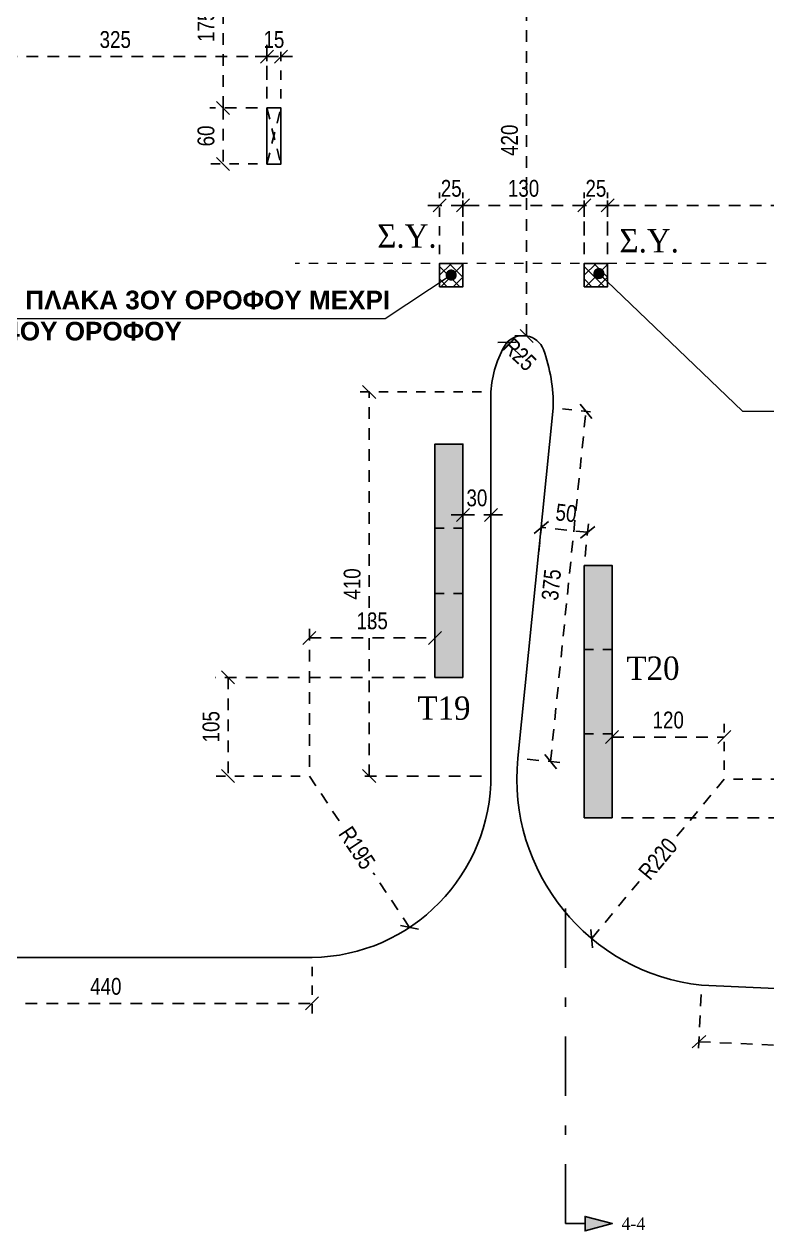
# Model space of a CAD drawing. Header units: millimetres. Extents: x -2171 to 1563, y -1758 to -1505.
# Drawn here: x -208.98 to -201.02, y -1616.49 to -1603.57 of the extents above; entities that cross this region are included whole.
import ezdxf
from ezdxf.enums import TextEntityAlignment as Align

# ---------------------------------------------------------------- set-up
doc = ezdxf.new("R2010")
doc.units = ezdxf.units.MM
doc.header["$PDMODE"] = 32
for name, pattern in [('DASHDOT', [25.4, 12.7, -6.35, 0, -6.35]), ('DASHED2', [0.375, 0.25, -0.125]), ('DOT', [0.025, 0, -0.025]), ('HIDDEN', [0.375, 0.25, -0.125]), ('HIDDEN2', [0.1875, 0.125, -0.0625])]:
    doc.linetypes.add(name, pattern=pattern)
doc.layers.get('Defpoints').update_dxf_attribs({"color": 6})
for name, color, linetype in [('-S_TEXT', 3, 'Continuous'), ('AM_5', 7, 'Continuous'), ('DIASTASEIS', 7, 'Continuous'), ('Fill_Col', 7, 'Continuous'), ('Fill_Col_1', 8, 'Continuous'), ('Geo_Col', 7, 'Continuous'), ('Geo_Lines', 7, 'Continuous'), ('Sect_Line_Symbol', 7, 'Continuous'), ('SY', 94, 'Continuous'), ('Text_Col_-1', 7, 'Continuous'), ('Text_Col_1', 7, 'Continuous')]:
    doc.layers.add(name, color=color, linetype=linetype)
doc.layers.add('A-ANNO-DIMS', color=1, linetype='Continuous', lineweight=9)
doc.styles.add('1-100', font='arial.ttf', dxfattribs={"width": 0.8})
doc.styles.add('ag', font='arial.ttf', dxfattribs={"height": 0.25})
doc.styles.add('S1TmsNwRmn11_b_934_161', font='times.ttf', dxfattribs={"width": 0.933629, "height": 0.001087})
doc.styles.add('S1TmsNwRmn1359_b_934_161', font='times.ttf', dxfattribs={"width": 0.933629, "height": 0.135937})
doc.styles.get("Standard").update_dxf_attribs({"font": 'tahoma.ttf'})
doc.dimstyles.new('CHRISTOFOROS', dxfattribs={"dimscale": 0.2, "dimtxt": 0.25, "dimasz": 0.6, "dimexe": 0, "dimexo": 0, "dimgap": 0, "dimtad": 0, "dimdec": 0, "dimlfac": 100, "dimzin": 0, "dimdsep": 46, "dimtxsty": 'ag', "dimblk": 'ARCHTICK', "dimcen": 0, "dimclrd": 256, "dimclre": 256, "dimclrt": 1, "dimaunit": 1, "dimadec": 0, "dimazin": 0, "dimtfac": 1, "dimtdec": 0, "dimtofl": 0, "dimtmove": 0, "dimatfit": 3, "dimfxl": 1, "dimtolj": 1, "dimtzin": 0, "dimlwd": -1, "dimlwe": -1, "dimarcsym": 0})
doc.dimstyles.new('Copy of 1-100', dxfattribs={"dimtxt": 0.18, "dimasz": 0.14, "dimexe": 0.14, "dimexo": 0.1, "dimgap": 0.09, "dimtad": 1, "dimdec": 0, "dimlfac": 100, "dimrnd": 5, "dimzin": 5, "dimdsep": 46, "dimtxsty": '1-100', "dimblk": 'OBLIQUE', "dimcen": 0.09, "dimclrd": 1, "dimclre": 1, "dimclrt": 2, "dimadec": 0, "dimazin": 0, "dimtfac": 1, "dimtdec": 0, "dimtix": 1, "dimtmove": 2, "dimatfit": 3, "dimfxl": 5, "dimfxlon": 1, "dimtolj": 1, "dimtzin": 5, "dimarcsym": 0})

# ---------------------------------------------------------------- blocks, each defined once
blk = doc.blocks.new('_Oblique')
at = {"color": 0, "linetype": 'ByBlock', "lineweight": -2}
blk.add_line((-0.5, -0.5), (0.5, 0.5), dxfattribs=at)
blk = doc.blocks.new('*D268')
at = {"layer": 'A-ANNO-DIMS', "color": 1, "linetype": 'HIDDEN', "lineweight": -2, "ltscale": 0.5, "transparency": 16777216}
blk.add_line((-209.628, -1604.115), (-209.628, -1603.775), dxfattribs=at)
at = {"layer": 'A-ANNO-DIMS', "color": 1, "linetype": 'HIDDEN2', "lineweight": -2, "ltscale": 0.5, "transparency": 16777216}
blk.add_line((-206.377, -1604.365), (-206.377, -1603.775), dxfattribs=at)
at = {"layer": 'A-ANNO-DIMS', "color": 1, "linetype": 'DASHED2', "lineweight": -2, "ltscale": 0.5, "transparency": 16777216}
blk.add_line((-209.628, -1603.915), (-206.377, -1603.915), dxfattribs=at)
at = {"layer": 'Defpoints', "color": 0, "ltscale": 0.5, "transparency": 16777216}
for p in [(-206.377, -1603.915), (-209.628, -1604.215), (-206.377, -1604.465)]:
    blk.add_point(p, dxfattribs=at)
at = {"layer": 'A-ANNO-DIMS', "color": 1, "lineweight": -2, "ltscale": 0.5, "transparency": 16777216, "xscale": 0.14, "yscale": 0.14, "zscale": 0.14, "rotation": 180}
blk.add_blockref('_Oblique', (-209.628, -1603.915), dxfattribs=at)
at = {"layer": 'A-ANNO-DIMS', "color": 1, "lineweight": -2, "ltscale": 0.5, "transparency": 16777216, "xscale": 0.14, "yscale": 0.14, "zscale": 0.14}
blk.add_blockref('_Oblique', (-206.377, -1603.915), dxfattribs=at)
at = {"layer": 'A-ANNO-DIMS', "color": 2, "ltscale": 0.5, "transparency": 16777216, "insert": (-208.002, -1603.733), "char_height": 0.18, "attachment_point": 5, "style": '1-100'}
blk.add_mtext('\\A1;325', dxfattribs=at)
blk = doc.blocks.new('*D269')
at = {"layer": 'A-ANNO-DIMS', "color": 1, "linetype": 'HIDDEN', "lineweight": -2, "ltscale": 0.5, "transparency": 16777216}
blk.add_line((-206.377, -1604.365), (-206.377, -1603.775), dxfattribs=at)
at = {"layer": 'A-ANNO-DIMS', "color": 1, "linetype": 'HIDDEN2', "lineweight": -2, "ltscale": 0.5, "transparency": 16777216}
blk.add_line((-206.227, -1604.365), (-206.227, -1603.775), dxfattribs=at)
at = {"layer": 'A-ANNO-DIMS', "color": 1, "linetype": 'DASHED2', "lineweight": -2, "ltscale": 0.5, "transparency": 16777216}
for p, q in [((-206.377, -1603.915), (-206.517, -1603.915)), ((-206.377, -1603.915), (-206.227, -1603.915)), ((-206.227, -1603.915), (-206.087, -1603.915))]:
    blk.add_line(p, q, dxfattribs=at)
at = {"layer": 'Defpoints', "color": 0, "ltscale": 0.5, "transparency": 16777216}
for p in [(-206.227, -1603.915), (-206.377, -1604.465), (-206.227, -1604.465)]:
    blk.add_point(p, dxfattribs=at)
at = {"layer": 'A-ANNO-DIMS', "color": 1, "lineweight": -2, "ltscale": 0.5, "transparency": 16777216, "xscale": 0.14, "yscale": 0.14, "zscale": 0.14}
blk.add_blockref('_Oblique', (-206.377, -1603.915), dxfattribs=at)
at = {"layer": 'A-ANNO-DIMS', "color": 1, "lineweight": -2, "ltscale": 0.5, "transparency": 16777216, "xscale": 0.14, "yscale": 0.14, "zscale": 0.14, "rotation": 180}
blk.add_blockref('_Oblique', (-206.227, -1603.915), dxfattribs=at)
at = {"layer": 'A-ANNO-DIMS', "color": 2, "ltscale": 0.5, "transparency": 16777216, "insert": (-206.302, -1603.733), "char_height": 0.18, "attachment_point": 5, "style": '1-100'}
blk.add_mtext('\\A1;15', dxfattribs=at)
blk = doc.blocks.new('*D263')
at = {"layer": 'A-ANNO-DIMS', "color": 1, "linetype": 'HIDDEN2', "lineweight": -2, "ltscale": 0.5, "transparency": 16777216}
blk.add_line((-206.477, -1602.715), (-206.987, -1602.715), dxfattribs=at)
at = {"layer": 'A-ANNO-DIMS', "color": 1, "linetype": 'DASHED2', "lineweight": -2, "ltscale": 0.5, "transparency": 16777216}
blk.add_line((-206.847, -1604.465), (-206.847, -1602.715), dxfattribs=at)
at = {"layer": 'A-ANNO-DIMS', "color": 1, "linetype": 'HIDDEN', "lineweight": -2, "ltscale": 0.5, "transparency": 16777216}
blk.add_line((-206.477, -1604.465), (-206.987, -1604.465), dxfattribs=at)
at = {"layer": 'Defpoints', "color": 0, "ltscale": 0.5, "transparency": 16777216}
for p in [(-206.847, -1602.715), (-206.377, -1602.715), (-206.377, -1604.465)]:
    blk.add_point(p, dxfattribs=at)
at = {"layer": 'A-ANNO-DIMS', "color": 1, "lineweight": -2, "ltscale": 0.5, "transparency": 16777216, "xscale": 0.14, "yscale": 0.14, "zscale": 0.14}
for p, rotation in [((-206.847, -1602.715), 90), ((-206.847, -1604.465), 270)]:
    blk.add_blockref('_Oblique', p, dxfattribs=dict(at, rotation=rotation))
at = {"layer": 'A-ANNO-DIMS', "color": 2, "ltscale": 0.5, "transparency": 16777216, "insert": (-207.029, -1603.59), "char_height": 0.18, "attachment_point": 5, "rotation": 90, "style": '1-100'}
blk.add_mtext('\\A1;175', dxfattribs=at)
blk = doc.blocks.new('*D270')
at = {"layer": 'A-ANNO-DIMS', "color": 1, "linetype": 'HIDDEN', "lineweight": -2, "ltscale": 0.5, "transparency": 16777216}
blk.add_line((-206.477, -1604.465), (-206.987, -1604.465), dxfattribs=at)
at = {"layer": 'A-ANNO-DIMS', "color": 1, "linetype": 'DASHED2', "lineweight": -2, "ltscale": 0.5, "transparency": 16777216}
blk.add_line((-206.847, -1604.465), (-206.847, -1605.065), dxfattribs=at)
at = {"layer": 'A-ANNO-DIMS', "color": 1, "linetype": 'HIDDEN2', "lineweight": -2, "ltscale": 0.5, "transparency": 16777216}
blk.add_line((-206.477, -1605.065), (-206.987, -1605.065), dxfattribs=at)
at = {"layer": 'Defpoints', "color": 0, "ltscale": 0.5, "transparency": 16777216}
for p in [(-206.377, -1604.465), (-206.847, -1605.065), (-206.377, -1605.065)]:
    blk.add_point(p, dxfattribs=at)
at = {"layer": 'A-ANNO-DIMS', "color": 1, "lineweight": -2, "ltscale": 0.5, "transparency": 16777216, "xscale": 0.14, "yscale": 0.14, "zscale": 0.14}
for p, rotation in [((-206.847, -1604.465), 90), ((-206.847, -1605.065), 270)]:
    blk.add_blockref('_Oblique', p, dxfattribs=dict(at, rotation=rotation))
at = {"layer": 'A-ANNO-DIMS', "color": 2, "ltscale": 0.5, "transparency": 16777216, "insert": (-207.029, -1604.765), "char_height": 0.18, "attachment_point": 5, "rotation": 90, "style": '1-100'}
blk.add_mtext('\\A1;60', dxfattribs=at)
blk = doc.blocks.new('*D588')
at = {"layer": 'Defpoints', "color": 0, "ltscale": 0.5, "transparency": 16777216}
for p in [(-205.921, -1611.621), (-204.849, -1613.243)]:
    blk.add_point(p, dxfattribs=at)
at = {"layer": 'DIASTASEIS', "color": 1, "linetype": 'DASHED2', "lineweight": -2, "ltscale": 0.5, "transparency": 16777216}
for p, q in [((-205.921, -1611.621), (-205.588, -1612.125)), ((-204.849, -1613.243), (-205.237, -1612.657))]:
    blk.add_line(p, q, dxfattribs=at)
at = {"layer": 'DIASTASEIS', "color": 1, "lineweight": -2, "ltscale": 0.5, "transparency": 16777216, "xscale": 0.14, "yscale": 0.14, "zscale": 0.14, "rotation": 303.4581909862667}
blk.add_blockref('_Oblique', (-204.849, -1613.243), dxfattribs=at)
at = {"layer": 'DIASTASEIS', "color": 2, "ltscale": 0.5, "transparency": 16777216, "insert": (-205.412, -1612.391), "char_height": 0.18, "attachment_point": 5, "rotation": 303.4582, "style": '1-100'}
blk.add_mtext('\\A1;R195', dxfattribs=at)
blk = doc.blocks.new('*D589')
at = {"layer": 'Defpoints', "color": 0, "ltscale": 0.5, "transparency": 16777216}
for p in [(-201.476, -1611.654), (-202.897, -1613.362)]:
    blk.add_point(p, dxfattribs=at)
at = {"layer": 'DIASTASEIS', "color": 1, "linetype": 'DASHED2', "lineweight": -2, "ltscale": 0.5, "transparency": 16777216}
for p, q in [((-201.476, -1611.654), (-201.983, -1612.264)), ((-202.897, -1613.362), (-202.39, -1612.752))]:
    blk.add_line(p, q, dxfattribs=at)
at = {"layer": 'DIASTASEIS', "color": 1, "lineweight": -2, "ltscale": 0.5, "transparency": 16777216, "xscale": 0.14, "yscale": 0.14, "zscale": 0.14, "rotation": 230.2572981334424}
blk.add_blockref('_Oblique', (-202.897, -1613.362), dxfattribs=at)
at = {"layer": 'DIASTASEIS', "color": 2, "ltscale": 0.5, "transparency": 16777216, "insert": (-202.187, -1612.508), "char_height": 0.18, "attachment_point": 5, "rotation": 50.2573, "style": '1-100'}
blk.add_mtext('\\A1;R220', dxfattribs=at)
blk = doc.blocks.new('*D590')
at = {"layer": 'Defpoints', "color": 0, "ltscale": 0.5, "transparency": 16777216}
for p in [(-203.805, -1606.977), (-203.633, -1607.141)]:
    blk.add_point(p, dxfattribs=at)
at = {"layer": 'DIASTASEIS', "color": 1, "linetype": 'DASHED2', "lineweight": -2, "ltscale": 0.5, "transparency": 16777216}
blk.add_line((-203.633, -1607.141), (-203.805, -1606.977), dxfattribs=at)
at = {"layer": 'DIASTASEIS', "color": 1, "lineweight": -2, "ltscale": 0.5, "transparency": 16777216, "xscale": 0.14, "yscale": 0.14, "zscale": 0.14, "rotation": 136.1704761787623}
blk.add_blockref('_Oblique', (-203.805, -1606.977), dxfattribs=at)
at = {"layer": 'DIASTASEIS', "color": 2, "ltscale": 0.5, "transparency": 16777216, "insert": (-203.67, -1607.106), "char_height": 0.18, "attachment_point": 5, "rotation": 316.1705, "style": '1-100'}
blk.add_mtext('\\A1;R25', dxfattribs=at)
blk = doc.blocks.new('*D598')
at = {"layer": 'Defpoints', "color": 0, "ltscale": 0.5, "transparency": 16777216}
for p in [(-210.312, -1613.565), (-205.893, -1613.565), (-205.893, -1614.056)]:
    blk.add_point(p, dxfattribs=at)
at = {"layer": 'DIASTASEIS', "color": 1, "linetype": 'HIDDEN', "lineweight": -2, "ltscale": 0.5, "transparency": 16777216}
blk.add_line((-210.312, -1613.665), (-210.312, -1614.197), dxfattribs=at)
at = {"layer": 'DIASTASEIS', "color": 1, "linetype": 'HIDDEN2', "lineweight": -2, "ltscale": 0.5, "transparency": 16777216}
blk.add_line((-205.893, -1613.665), (-205.893, -1614.196), dxfattribs=at)
at = {"layer": 'DIASTASEIS', "color": 1, "linetype": 'DASHED2', "lineweight": -2, "ltscale": 0.5, "transparency": 16777216}
blk.add_line((-210.312, -1614.057), (-205.893, -1614.056), dxfattribs=at)
at = {"layer": 'DIASTASEIS', "color": 1, "lineweight": -2, "ltscale": 0.5, "transparency": 16777216, "xscale": 0.14, "yscale": 0.14, "zscale": 0.14}
for p, rotation in [((-210.312, -1614.057), 180.0086685320153), ((-205.893, -1614.056), 0.008668532015312378)]:
    blk.add_blockref('_Oblique', p, dxfattribs=dict(at, rotation=rotation))
at = {"layer": 'DIASTASEIS', "color": 2, "ltscale": 0.5, "transparency": 16777216, "insert": (-208.103, -1613.875), "char_height": 0.18, "attachment_point": 5, "rotation": 0.0087, "style": '1-100'}
blk.add_mtext('\\A1;440', dxfattribs=at)
blk = doc.blocks.new('*D599')
at = {"layer": 'Defpoints', "color": 0, "ltscale": 0.5, "transparency": 16777216}
for p in [(-201.721, -1613.862), (-192.362, -1614.281), (-192.389, -1614.886)]:
    blk.add_point(p, dxfattribs=at)
at = {"layer": 'DIASTASEIS', "color": 1, "linetype": 'HIDDEN', "lineweight": -2, "ltscale": 0.5, "transparency": 16777216}
blk.add_line((-201.725, -1613.962), (-201.754, -1614.607), dxfattribs=at)
at = {"layer": 'DIASTASEIS', "color": 1, "linetype": 'HIDDEN2', "lineweight": -2, "ltscale": 0.5, "transparency": 16777216}
blk.add_line((-192.366, -1614.381), (-192.395, -1615.026), dxfattribs=at)
at = {"layer": 'DIASTASEIS', "color": 1, "linetype": 'DASHED2', "lineweight": -2, "ltscale": 0.5, "transparency": 16777216}
blk.add_line((-201.748, -1614.467), (-192.389, -1614.886), dxfattribs=at)
at = {"layer": 'DIASTASEIS', "color": 1, "lineweight": -2, "ltscale": 0.5, "transparency": 16777216, "xscale": 0.14, "yscale": 0.14, "zscale": 0.14}
for p, rotation in [((-201.748, -1614.467), 177.4374664846465), ((-192.389, -1614.886), 357.4374664846464)]:
    blk.add_blockref('_Oblique', p, dxfattribs=dict(at, rotation=rotation))
at = {"layer": 'DIASTASEIS', "color": 2, "ltscale": 0.5, "transparency": 16777216, "insert": (-197.06, -1614.495), "char_height": 0.18, "attachment_point": 5, "rotation": 357.4375, "style": '1-100'}
blk.add_mtext('\\A1;935', dxfattribs=at)
blk = doc.blocks.new('*D602')
at = {"layer": 'Defpoints', "color": 0, "ltscale": 0.5, "transparency": 16777216}
for p in [(-203.308, -1607.679), (-202.959, -1607.714), (-203.687, -1611.431)]:
    blk.add_point(p, dxfattribs=at)
at = {"layer": 'DIASTASEIS', "color": 1, "linetype": 'HIDDEN2', "lineweight": -2, "ltscale": 0.5, "transparency": 16777216}
blk.add_line((-203.209, -1607.689), (-202.82, -1607.728), dxfattribs=at)
at = {"layer": 'DIASTASEIS', "color": 1, "linetype": 'DASHED2', "lineweight": -2, "ltscale": 0.5, "transparency": 16777216}
blk.add_line((-203.338, -1611.466), (-202.959, -1607.714), dxfattribs=at)
at = {"layer": 'DIASTASEIS', "color": 1, "linetype": 'HIDDEN', "lineweight": -2, "ltscale": 0.5, "transparency": 16777216}
blk.add_line((-203.587, -1611.441), (-203.198, -1611.48), dxfattribs=at)
at = {"layer": 'DIASTASEIS', "color": 1, "lineweight": -2, "ltscale": 0.5, "transparency": 16777216, "xscale": 0.14, "yscale": 0.14, "zscale": 0.14}
for p, rotation in [((-202.959, -1607.714), 84.23667223674963), ((-203.338, -1611.466), 264.2366722367497)]:
    blk.add_blockref('_Oblique', p, dxfattribs=dict(at, rotation=rotation))
at = {"layer": 'DIASTASEIS', "color": 2, "ltscale": 0.5, "transparency": 16777216, "insert": (-203.329, -1609.572), "char_height": 0.18, "attachment_point": 5, "rotation": 84.2367, "style": '1-100'}
blk.add_mtext('\\A1;375', dxfattribs=at)
blk = doc.blocks.new('*D606')
at = {"layer": 'Defpoints', "color": 0, "ltscale": 0.5, "transparency": 16777216}
for p in [(-205.281, -1607.507), (-203.977, -1607.507), (-203.977, -1611.621)]:
    blk.add_point(p, dxfattribs=at)
at = {"layer": 'DIASTASEIS', "color": 1, "linetype": 'HIDDEN2', "lineweight": -2, "ltscale": 0.5, "transparency": 16777216}
blk.add_line((-204.077, -1607.507), (-205.421, -1607.507), dxfattribs=at)
at = {"layer": 'DIASTASEIS', "color": 1, "linetype": 'DASHED2', "lineweight": -2, "ltscale": 0.5, "transparency": 16777216}
blk.add_line((-205.281, -1611.621), (-205.281, -1607.507), dxfattribs=at)
at = {"layer": 'DIASTASEIS', "color": 1, "linetype": 'HIDDEN', "lineweight": -2, "ltscale": 0.5, "transparency": 16777216}
blk.add_line((-204.077, -1611.621), (-205.421, -1611.621), dxfattribs=at)
at = {"layer": 'DIASTASEIS', "color": 1, "lineweight": -2, "ltscale": 0.5, "transparency": 16777216, "xscale": 0.14, "yscale": 0.14, "zscale": 0.14}
for p, rotation in [((-205.281, -1607.507), 90), ((-205.281, -1611.621), 270)]:
    blk.add_blockref('_Oblique', p, dxfattribs=dict(at, rotation=rotation))
at = {"layer": 'DIASTASEIS', "color": 2, "ltscale": 0.5, "transparency": 16777216, "insert": (-205.463, -1609.564), "char_height": 0.18, "attachment_point": 5, "rotation": 90, "style": '1-100'}
blk.add_mtext('\\A1;410', dxfattribs=at)
blk = doc.blocks.new('*D607')
at = {"layer": 'Defpoints', "color": 0, "ltscale": 0.5, "transparency": 16777216}
for p in [(-204.277, -1608.342), (-203.977, -1608.342), (-203.977, -1608.825)]:
    blk.add_point(p, dxfattribs=at)
at = {"layer": 'DIASTASEIS', "color": 1, "linetype": 'HIDDEN', "lineweight": -2, "ltscale": 0.5, "transparency": 16777216}
blk.add_line((-204.277, -1608.442), (-204.277, -1608.965), dxfattribs=at)
at = {"layer": 'DIASTASEIS', "color": 1, "linetype": 'HIDDEN2', "lineweight": -2, "ltscale": 0.5, "transparency": 16777216}
blk.add_line((-203.977, -1608.442), (-203.977, -1608.965), dxfattribs=at)
at = {"layer": 'DIASTASEIS', "color": 1, "linetype": 'DASHED2', "lineweight": -2, "ltscale": 0.5, "transparency": 16777216}
for p, q in [((-204.277, -1608.825), (-204.417, -1608.825)), ((-204.277, -1608.825), (-203.977, -1608.825)), ((-203.977, -1608.825), (-203.837, -1608.825))]:
    blk.add_line(p, q, dxfattribs=at)
at = {"layer": 'DIASTASEIS', "color": 1, "lineweight": -2, "ltscale": 0.5, "transparency": 16777216, "xscale": 0.14, "yscale": 0.14, "zscale": 0.14}
blk.add_blockref('_Oblique', (-204.277, -1608.825), dxfattribs=at)
at = {"layer": 'DIASTASEIS', "color": 1, "lineweight": -2, "ltscale": 0.5, "transparency": 16777216, "xscale": 0.14, "yscale": 0.14, "zscale": 0.14, "rotation": 180}
blk.add_blockref('_Oblique', (-203.977, -1608.825), dxfattribs=at)
at = {"layer": 'DIASTASEIS', "color": 2, "ltscale": 0.5, "transparency": 16777216, "insert": (-204.127, -1608.643), "char_height": 0.18, "attachment_point": 5, "style": '1-100'}
blk.add_mtext('\\A1;30', dxfattribs=at)
blk = doc.blocks.new('*D608')
at = {"layer": 'Defpoints', "color": 0, "ltscale": 0.5, "transparency": 16777216}
for p in [(-203.437, -1608.959), (-203.474, -1609.317), (-202.978, -1609.367)]:
    blk.add_point(p, dxfattribs=at)
at = {"layer": 'DIASTASEIS', "color": 1, "linetype": 'HIDDEN2', "lineweight": -2, "ltscale": 0.5, "transparency": 16777216}
blk.add_line((-203.464, -1609.218), (-203.423, -1608.82), dxfattribs=at)
at = {"layer": 'DIASTASEIS', "color": 1, "linetype": 'DASHED2', "lineweight": -2, "ltscale": 0.5, "transparency": 16777216}
blk.add_line((-202.941, -1609.01), (-203.437, -1608.959), dxfattribs=at)
at = {"layer": 'DIASTASEIS', "color": 1, "linetype": 'HIDDEN', "lineweight": -2, "ltscale": 0.5, "transparency": 16777216}
blk.add_line((-202.968, -1609.268), (-202.927, -1608.87), dxfattribs=at)
at = {"layer": 'DIASTASEIS', "color": 1, "lineweight": -2, "ltscale": 0.5, "transparency": 16777216, "xscale": 0.14, "yscale": 0.14, "zscale": 0.14}
for p, rotation in [((-203.437, -1608.959), 174.2366722367496), ((-202.941, -1609.01), 354.2366722367496)]:
    blk.add_blockref('_Oblique', p, dxfattribs=dict(at, rotation=rotation))
at = {"layer": 'DIASTASEIS', "color": 2, "ltscale": 0.5, "transparency": 16777216, "insert": (-203.171, -1608.804), "char_height": 0.18, "attachment_point": 5, "rotation": 354.2367, "style": '1-100'}
blk.add_mtext('\\A1;50', dxfattribs=at)
blk = doc.blocks.new('*D616')
at = {"layer": 'Defpoints', "color": 0, "ltscale": 0.5, "transparency": 16777216}
for p in [(-204.577, -1610.565), (-206.793, -1611.621), (-205.921, -1611.621)]:
    blk.add_point(p, dxfattribs=at)
at = {"layer": 'DIASTASEIS', "color": 1, "linetype": 'HIDDEN', "lineweight": -2, "ltscale": 0.5, "transparency": 16777216}
blk.add_line((-204.677, -1610.565), (-206.933, -1610.565), dxfattribs=at)
at = {"layer": 'DIASTASEIS', "color": 1, "linetype": 'DASHED2', "lineweight": -2, "ltscale": 0.5, "transparency": 16777216}
blk.add_line((-206.793, -1610.565), (-206.793, -1611.621), dxfattribs=at)
at = {"layer": 'DIASTASEIS', "color": 1, "linetype": 'HIDDEN2', "lineweight": -2, "ltscale": 0.5, "transparency": 16777216}
blk.add_line((-206.021, -1611.621), (-206.933, -1611.621), dxfattribs=at)
at = {"layer": 'DIASTASEIS', "color": 1, "lineweight": -2, "ltscale": 0.5, "transparency": 16777216, "xscale": 0.14, "yscale": 0.14, "zscale": 0.14}
for p, rotation in [((-206.793, -1610.565), 90), ((-206.793, -1611.621), 270)]:
    blk.add_blockref('_Oblique', p, dxfattribs=dict(at, rotation=rotation))
at = {"layer": 'DIASTASEIS', "color": 2, "ltscale": 0.5, "transparency": 16777216, "insert": (-206.975, -1611.093), "char_height": 0.18, "attachment_point": 5, "rotation": 90, "style": '1-100'}
blk.add_mtext('\\A1;105', dxfattribs=at)
blk = doc.blocks.new('*D617')
at = {"layer": 'Defpoints', "color": 0, "ltscale": 0.5, "transparency": 16777216}
for p in [(-204.577, -1610.142), (-204.577, -1610.565), (-205.921, -1611.621)]:
    blk.add_point(p, dxfattribs=at)
at = {"layer": 'DIASTASEIS', "color": 1, "linetype": 'HIDDEN', "lineweight": -2, "ltscale": 0.5, "transparency": 16777216}
blk.add_line((-205.921, -1611.521), (-205.921, -1610.002), dxfattribs=at)
at = {"layer": 'DIASTASEIS', "color": 1, "linetype": 'HIDDEN2', "lineweight": -2, "ltscale": 0.5, "transparency": 16777216}
blk.add_line((-204.577, -1610.465), (-204.577, -1610.002), dxfattribs=at)
at = {"layer": 'DIASTASEIS', "color": 1, "linetype": 'DASHED2', "lineweight": -2, "ltscale": 0.5, "transparency": 16777216}
blk.add_line((-205.921, -1610.142), (-204.577, -1610.142), dxfattribs=at)
at = {"layer": 'DIASTASEIS', "color": 1, "lineweight": -2, "ltscale": 0.5, "transparency": 16777216, "xscale": 0.14, "yscale": 0.14, "zscale": 0.14, "rotation": 180}
blk.add_blockref('_Oblique', (-205.921, -1610.142), dxfattribs=at)
at = {"layer": 'DIASTASEIS', "color": 1, "lineweight": -2, "ltscale": 0.5, "transparency": 16777216, "xscale": 0.14, "yscale": 0.14, "zscale": 0.14}
blk.add_blockref('_Oblique', (-204.577, -1610.142), dxfattribs=at)
at = {"layer": 'DIASTASEIS', "color": 2, "ltscale": 0.5, "transparency": 16777216, "insert": (-205.249, -1609.96), "char_height": 0.18, "attachment_point": 5, "style": '1-100'}
blk.add_mtext('\\A1;135', dxfattribs=at)
blk = doc.blocks.new('*D618')
at = {"layer": 'Defpoints', "color": 0, "ltscale": 0.5, "transparency": 16777216}
for p in [(-201.476, -1611.654), (-200.612, -1611.654), (-202.678, -1612.067)]:
    blk.add_point(p, dxfattribs=at)
at = {"layer": 'DIASTASEIS', "color": 1, "linetype": 'HIDDEN2', "lineweight": -2, "ltscale": 0.5, "transparency": 16777216}
blk.add_line((-201.376, -1611.654), (-200.472, -1611.654), dxfattribs=at)
at = {"layer": 'DIASTASEIS', "color": 1, "linetype": 'DASHED2', "lineweight": -2, "ltscale": 0.5, "transparency": 16777216}
blk.add_line((-200.612, -1612.067), (-200.612, -1611.654), dxfattribs=at)
at = {"layer": 'DIASTASEIS', "color": 1, "linetype": 'HIDDEN', "lineweight": -2, "ltscale": 0.5, "transparency": 16777216}
blk.add_line((-202.578, -1612.067), (-200.472, -1612.067), dxfattribs=at)
at = {"layer": 'DIASTASEIS', "color": 1, "lineweight": -2, "ltscale": 0.5, "transparency": 16777216, "xscale": 0.14, "yscale": 0.14, "zscale": 0.14}
for p, rotation in [((-200.612, -1611.654), 90), ((-200.612, -1612.067), 270)]:
    blk.add_blockref('_Oblique', p, dxfattribs=dict(at, rotation=rotation))
at = {"layer": 'DIASTASEIS', "color": 2, "ltscale": 0.5, "transparency": 16777216, "insert": (-200.794, -1611.861), "char_height": 0.18, "attachment_point": 5, "rotation": 90, "style": '1-100'}
blk.add_mtext('\\A1;40', dxfattribs=at)
blk = doc.blocks.new('*D619')
at = {"layer": 'Defpoints', "color": 0, "ltscale": 0.5, "transparency": 16777216}
for p in [(-201.476, -1611.203), (-201.476, -1611.654), (-202.678, -1612.067)]:
    blk.add_point(p, dxfattribs=at)
at = {"layer": 'DIASTASEIS', "color": 1, "linetype": 'HIDDEN', "lineweight": -2, "ltscale": 0.5, "transparency": 16777216}
blk.add_line((-202.678, -1611.967), (-202.678, -1611.063), dxfattribs=at)
at = {"layer": 'DIASTASEIS', "color": 1, "linetype": 'HIDDEN2', "lineweight": -2, "ltscale": 0.5, "transparency": 16777216}
blk.add_line((-201.476, -1611.554), (-201.476, -1611.063), dxfattribs=at)
at = {"layer": 'DIASTASEIS', "color": 1, "linetype": 'DASHED2', "lineweight": -2, "ltscale": 0.5, "transparency": 16777216}
blk.add_line((-202.678, -1611.203), (-201.476, -1611.203), dxfattribs=at)
at = {"layer": 'DIASTASEIS', "color": 1, "lineweight": -2, "ltscale": 0.5, "transparency": 16777216, "xscale": 0.14, "yscale": 0.14, "zscale": 0.14, "rotation": 180}
blk.add_blockref('_Oblique', (-202.678, -1611.203), dxfattribs=at)
at = {"layer": 'DIASTASEIS', "color": 1, "lineweight": -2, "ltscale": 0.5, "transparency": 16777216, "xscale": 0.14, "yscale": 0.14, "zscale": 0.14}
blk.add_blockref('_Oblique', (-201.476, -1611.203), dxfattribs=at)
at = {"layer": 'DIASTASEIS', "color": 2, "ltscale": 0.5, "transparency": 16777216, "insert": (-202.077, -1611.022), "char_height": 0.18, "attachment_point": 5, "style": '1-100'}
blk.add_mtext('\\A1;120', dxfattribs=at)
blk = doc.blocks.new('*D724')
at = {"layer": 'Defpoints', "color": 0, "ltscale": 0.5, "transparency": 16777216}
for p in [(-203.595, -1602.715), (-203.595, -1602.715), (-203.595, -1606.907)]:
    blk.add_point(p, dxfattribs=at)
at = {"layer": 'DIASTASEIS', "color": 1, "linetype": 'HIDDEN2', "lineweight": -2, "ltscale": 0.5, "transparency": 16777216}
blk.add_line((-203.595, -1602.715), (-203.735, -1602.715), dxfattribs=at)
at = {"layer": 'DIASTASEIS', "color": 1, "linetype": 'DASHED2', "lineweight": -2, "ltscale": 0.5, "transparency": 16777216}
blk.add_line((-203.595, -1606.907), (-203.595, -1602.715), dxfattribs=at)
at = {"layer": 'DIASTASEIS', "color": 1, "linetype": 'HIDDEN', "lineweight": -2, "ltscale": 0.5, "transparency": 16777216}
blk.add_line((-203.595, -1606.907), (-203.735, -1606.907), dxfattribs=at)
at = {"layer": 'DIASTASEIS', "color": 1, "lineweight": -2, "ltscale": 0.5, "transparency": 16777216, "xscale": 0.14, "yscale": 0.14, "zscale": 0.14}
for p, rotation in [((-203.595, -1602.715), 90), ((-203.595, -1606.907), 270)]:
    blk.add_blockref('_Oblique', p, dxfattribs=dict(at, rotation=rotation))
at = {"layer": 'DIASTASEIS', "color": 2, "ltscale": 0.5, "transparency": 16777216, "insert": (-203.777, -1604.811), "char_height": 0.18, "attachment_point": 5, "rotation": 90, "style": '1-100'}
blk.add_mtext('\\A1;420', dxfattribs=at)
blk = doc.blocks.new('_ArchTick')
at = {"color": 0, "linetype": 'ByBlock', "const_width": 0.15}
blk.add_lwpolyline([(-0.5, -0.5), (0.5, 0.5)], dxfattribs=at)
blk = doc.blocks.new('*D1500')
at = {"layer": 'AM_5', "color": 1, "linetype": 'HIDDEN2', "lineweight": -2, "ltscale": 0.5, "transparency": 16777216}
blk.add_line((-202.727, -1606.03), (-202.727, -1605.369), dxfattribs=at)
at = {"layer": 'AM_5', "color": 1, "linetype": 'HIDDEN', "lineweight": -2, "ltscale": 0.5, "transparency": 16777216}
blk.add_line((-195.227, -1606.03), (-195.227, -1605.369), dxfattribs=at)
at = {"layer": 'AM_5', "color": 1, "linetype": 'DASHED2', "lineweight": -2, "ltscale": 0.5, "transparency": 16777216}
blk.add_line((-195.227, -1605.509), (-202.727, -1605.509), dxfattribs=at)
at = {"layer": 'Defpoints', "color": 0, "ltscale": 0.5, "transparency": 16777216}
for p in [(-202.727, -1605.509), (-202.727, -1606.13), (-195.227, -1606.13)]:
    blk.add_point(p, dxfattribs=at)
at = {"layer": 'AM_5', "color": 1, "lineweight": -2, "ltscale": 0.5, "transparency": 16777216, "xscale": 0.14, "yscale": 0.14, "zscale": 0.14, "rotation": 180}
blk.add_blockref('_Oblique', (-202.727, -1605.509), dxfattribs=at)
at = {"layer": 'AM_5', "color": 1, "lineweight": -2, "ltscale": 0.5, "transparency": 16777216, "xscale": 0.14, "yscale": 0.14, "zscale": 0.14}
blk.add_blockref('_Oblique', (-195.227, -1605.509), dxfattribs=at)
at = {"layer": 'AM_5', "color": 2, "ltscale": 0.5, "transparency": 16777216, "insert": (-198.977, -1605.327), "char_height": 0.18, "attachment_point": 5, "style": '1-100'}
blk.add_mtext('\\A1;750', dxfattribs=at)
blk = doc.blocks.new('*D1497')
at = {"layer": 'AM_5', "color": 1, "linetype": 'HIDDEN2', "lineweight": -2, "ltscale": 0.5, "transparency": 16777216}
blk.add_line((-202.977, -1606.03), (-202.977, -1605.369), dxfattribs=at)
at = {"layer": 'AM_5', "color": 1, "linetype": 'HIDDEN', "lineweight": -2, "ltscale": 0.5, "transparency": 16777216}
blk.add_line((-202.727, -1606.03), (-202.727, -1605.369), dxfattribs=at)
at = {"layer": 'AM_5', "color": 1, "linetype": 'DASHED2', "lineweight": -2, "ltscale": 0.5, "transparency": 16777216}
for p, q in [((-202.977, -1605.509), (-203.117, -1605.509)), ((-202.727, -1605.509), (-202.977, -1605.509)), ((-202.727, -1605.509), (-202.587, -1605.509))]:
    blk.add_line(p, q, dxfattribs=at)
at = {"layer": 'Defpoints', "color": 0, "ltscale": 0.5, "transparency": 16777216}
for p in [(-202.977, -1605.509), (-202.977, -1606.13), (-202.727, -1606.13)]:
    blk.add_point(p, dxfattribs=at)
at = {"layer": 'AM_5', "color": 1, "lineweight": -2, "ltscale": 0.5, "transparency": 16777216, "xscale": 0.14, "yscale": 0.14, "zscale": 0.14}
blk.add_blockref('_Oblique', (-202.977, -1605.509), dxfattribs=at)
at = {"layer": 'AM_5', "color": 1, "lineweight": -2, "ltscale": 0.5, "transparency": 16777216, "xscale": 0.14, "yscale": 0.14, "zscale": 0.14, "rotation": 180}
blk.add_blockref('_Oblique', (-202.727, -1605.509), dxfattribs=at)
at = {"layer": 'AM_5', "color": 2, "ltscale": 0.5, "transparency": 16777216, "insert": (-202.852, -1605.327), "char_height": 0.18, "attachment_point": 5, "style": '1-100'}
blk.add_mtext('\\A1;25', dxfattribs=at)
blk = doc.blocks.new('*D1498')
at = {"layer": 'AM_5', "color": 1, "linetype": 'HIDDEN2', "lineweight": -2, "ltscale": 0.5, "transparency": 16777216}
blk.add_line((-204.277, -1606.03), (-204.277, -1605.369), dxfattribs=at)
at = {"layer": 'AM_5', "color": 1, "linetype": 'HIDDEN', "lineweight": -2, "ltscale": 0.5, "transparency": 16777216}
blk.add_line((-202.977, -1606.03), (-202.977, -1605.369), dxfattribs=at)
at = {"layer": 'AM_5', "color": 1, "linetype": 'DASHED2', "lineweight": -2, "ltscale": 0.5, "transparency": 16777216}
blk.add_line((-202.977, -1605.509), (-204.277, -1605.509), dxfattribs=at)
at = {"layer": 'Defpoints', "color": 0, "ltscale": 0.5, "transparency": 16777216}
for p in [(-204.277, -1605.509), (-204.277, -1606.13), (-202.977, -1606.13)]:
    blk.add_point(p, dxfattribs=at)
at = {"layer": 'AM_5', "color": 1, "lineweight": -2, "ltscale": 0.5, "transparency": 16777216, "xscale": 0.14, "yscale": 0.14, "zscale": 0.14, "rotation": 180}
blk.add_blockref('_Oblique', (-204.277, -1605.509), dxfattribs=at)
at = {"layer": 'AM_5', "color": 1, "lineweight": -2, "ltscale": 0.5, "transparency": 16777216, "xscale": 0.14, "yscale": 0.14, "zscale": 0.14}
blk.add_blockref('_Oblique', (-202.977, -1605.509), dxfattribs=at)
at = {"layer": 'AM_5', "color": 2, "ltscale": 0.5, "transparency": 16777216, "insert": (-203.627, -1605.327), "char_height": 0.18, "attachment_point": 5, "style": '1-100'}
blk.add_mtext('\\A1;130', dxfattribs=at)
blk = doc.blocks.new('*D1501')
at = {"layer": 'AM_5', "color": 1, "linetype": 'HIDDEN2', "lineweight": -2, "ltscale": 0.5, "transparency": 16777216}
blk.add_line((-204.527, -1606.03), (-204.527, -1605.369), dxfattribs=at)
at = {"layer": 'AM_5', "color": 1, "linetype": 'HIDDEN', "lineweight": -2, "ltscale": 0.5, "transparency": 16777216}
blk.add_line((-204.277, -1606.03), (-204.277, -1605.369), dxfattribs=at)
at = {"layer": 'AM_5', "color": 1, "linetype": 'DASHED2', "lineweight": -2, "ltscale": 0.5, "transparency": 16777216}
for p, q in [((-204.527, -1605.509), (-204.667, -1605.509)), ((-204.277, -1605.509), (-204.527, -1605.509)), ((-204.277, -1605.509), (-204.137, -1605.509))]:
    blk.add_line(p, q, dxfattribs=at)
at = {"layer": 'Defpoints', "color": 0, "ltscale": 0.5, "transparency": 16777216}
for p in [(-204.527, -1605.509), (-204.527, -1606.13), (-204.277, -1606.13)]:
    blk.add_point(p, dxfattribs=at)
at = {"layer": 'AM_5', "color": 1, "lineweight": -2, "ltscale": 0.5, "transparency": 16777216, "xscale": 0.14, "yscale": 0.14, "zscale": 0.14}
blk.add_blockref('_Oblique', (-204.527, -1605.509), dxfattribs=at)
at = {"layer": 'AM_5', "color": 1, "lineweight": -2, "ltscale": 0.5, "transparency": 16777216, "xscale": 0.14, "yscale": 0.14, "zscale": 0.14, "rotation": 180}
blk.add_blockref('_Oblique', (-204.277, -1605.509), dxfattribs=at)
at = {"layer": 'AM_5', "color": 2, "ltscale": 0.5, "transparency": 16777216, "insert": (-204.402, -1605.327), "char_height": 0.18, "attachment_point": 5, "style": '1-100'}
blk.add_mtext('\\A1;25', dxfattribs=at)

msp = doc.modelspace()

# ---------------------------------------------------------------- hatches: boundary and pattern name
at = {"layer": 'Fill_Col'}
for points in [[(-204.2775, -1610.5652), (-204.2775, -1608.0652), (-204.5775, -1608.0652), (-204.5775, -1610.5652)], [(-202.6776, -1612.0673), (-202.6776, -1609.3673), (-202.9776, -1609.3673), (-202.9776, -1612.0673)]]:
    msp.add_hatch(color=252, dxfattribs=at).paths.add_polyline_path(points)
at = {"layer": 'Fill_Col_1', "linetype": 'Continuous', "ltscale": 0.5, "transparency": 33554687}
h = msp.add_hatch(dxfattribs=at)
h.set_pattern_fill('ANSI37', color=253, scale=0.03)
h.set_pattern_definition([(45, (1919.05896, 323.75952), (-0.067351921, 0.067351921), []), (135, (1919.05896, 323.75952), (-0.067351921, -0.067351921), [])])
h.paths.add_polyline_path([(-204.5275, -1606.3798), (-204.2775, -1606.3798), (-204.2775, -1606.1298), (-204.5275, -1606.1298)])
h = msp.add_hatch(dxfattribs=at)
h.set_pattern_fill('ANSI37', color=253, scale=0.03)
h.set_pattern_definition([(45, (1920.608945, 323.75952), (-0.067351921, 0.067351921), []), (135, (1920.608945, 323.75952), (-0.067351921, -0.067351921), [])])
h.paths.add_polyline_path([(-202.9775, -1606.3798), (-202.7275, -1606.3798), (-202.7275, -1606.1298), (-202.9775, -1606.1298)])
at = {"layer": 'Sect_Line_Symbol'}
msp.add_hatch(color=2, dxfattribs=at).paths.add_polyline_path([(-203.1775, -1616.4152), (-202.9673, -1616.4152), (-202.9673, -1616.4929), (-202.6775, -1616.4152), (-202.9673, -1616.3376), (-202.9673, -1616.4152)])

# ---------------------------------------------------------------- linework, layer by layer
at = {"color": 2, "linetype": 'HIDDEN', "ltscale": 0.5}
for p, q in [((-206.3774, -1604.4652), (-206.2274, -1605.0655)), ((-206.3774, -1605.0655), (-206.2274, -1604.4652))]:
    msp.add_line(p, q, dxfattribs=at)
at = {"layer": 'A-ANNO-DIMS', "linetype": 'DOT', "ltscale": 3}
msp.add_line((-191.6266, -1606.1294), (-206.0754, -1606.1294), dxfattribs=at)
at = {"layer": 'Geo_Col', "color": 94}
for points in [[(-204.2775, -1610.5652), (-204.2775, -1608.0652), (-204.5775, -1608.0652), (-204.5775, -1610.5652)], [(-202.6776, -1612.0673), (-202.6776, -1609.3673), (-202.9776, -1609.3673), (-202.9776, -1612.0673)]]:
    msp.add_lwpolyline(points, close=True, dxfattribs=at)
at = {"layer": 'Geo_Col', "color": 94, "linetype": 'DOT'}
for points in [[(-204.5775, -1608.0652), (-204.5775, -1608.9652), (-204.2775, -1608.9652), (-204.2775, -1608.0652)], [(-202.9776, -1609.3673), (-202.9776, -1610.2673), (-202.6776, -1610.2673), (-202.6776, -1609.3673)], [(-204.2775, -1610.5652), (-204.2775, -1609.6652), (-204.5775, -1609.6652), (-204.5775, -1610.5652)], [(-202.6776, -1612.0673), (-202.6776, -1611.1673), (-202.9776, -1611.1673), (-202.9776, -1612.0673)]]:
    msp.add_lwpolyline(points, close=True, dxfattribs=at)
at = {"layer": 'Geo_Lines', "color": 94}
msp.add_lwpolyline([(-191.2687, -1597.1298), (-203.2775, -1597.1298), (-203.2775, -1598.9152), (-220.1274, -1598.9152), (-220.1274, -1603.8652), (-223.2791, -1603.8652, 0.450387), (-226.0856, -1606.87), (-225.6946, -1610.9589, 0.3770652), (-223.5795, -1612.9464), (-213.5553, -1613.278, 0.4263358), (-212.1774, -1611.934), (-212.1774, -1611.2954), (-211.7776, -1611.2954), (-211.7776, -1612.1, 0.4142353), (-210.3121, -1613.5654), (-205.8931, -1613.5648, 0.41234), (-203.9774, -1611.6058), (-203.9769, -1607.5074, -0.124953), (-203.8138, -1606.9867, -0.5631943), (-203.4126, -1607.0526, -0.0881364), (-203.3082, -1607.679), (-203.6869, -1611.4307, 0.4113614), (-201.7209, -1613.8622), (-192.3618, -1614.281, 0.3604095)], format="xyb", dxfattribs=at)
msp.add_lwpolyline([(-206.3774, -1604.4652), (-206.2274, -1604.4652), (-206.2274, -1605.0655), (-206.3774, -1605.0655)], close=True, dxfattribs=at)
at = {"layer": 'Sect_Line_Symbol', "color": 2, "linetype": 'DASHDOT', "ltscale": 0.05}
msp.add_lwpolyline([(-203.1775, -1616.4152), (-203.1775, -1612.7925)], dxfattribs=at)
at = {"layer": 'Sect_Line_Symbol', "color": 2}
msp.add_lwpolyline([(-203.1775, -1616.4152), (-202.9673, -1616.4152), (-202.9673, -1616.4929), (-202.6775, -1616.4152), (-202.9673, -1616.3376), (-202.9673, -1616.4152)], close=True, dxfattribs=at)
at = {"layer": 'SY'}
for points in [[(-204.5275, -1606.3798), (-204.2775, -1606.3798), (-204.2775, -1606.1298), (-204.5275, -1606.1298)], [(-202.9775, -1606.3798), (-202.7275, -1606.3798), (-202.7275, -1606.1298), (-202.9775, -1606.1298)]]:
    msp.add_lwpolyline(points, close=True, dxfattribs=at)

# ---------------------------------------------------------------- texts
at = {"layer": '-S_TEXT', "insert": (-210.2507, -1606.4221, 0), "char_height": 0.2, "attachment_point": 1}
msp.add_mtext_dynamic_manual_height_columns('\\A1;\\pxql;{\\fArial|b1|i0|c161|p34;Σ.Υ. ΑΠΟ ΠΛΑΚΑ \\fArial|b1|i0|c0|p34;3\\fArial|b1|i0|c161|p34;ΟΥ ΟΡΟΦΟΥ ΜΕΧΡΙ \\PΠΛΑΚΑ \\fArial|b1|i0|c0|p34;4\\fArial|b1|i0|c161|p34;ΟΥ ΟΡΟΦΟΥ}', width=9.978535, gutter_width=1.2, heights=[1.0598], dxfattribs=at)
at = {"layer": 'Sect_Line_Symbol', "color": 2, "style": 'S1TmsNwRmn1359_b_934_161', "width": 0.933629}
msp.add_text('4-4', height=0.13594, dxfattribs=at).set_placement((-202.5775, -1616.4152), align=Align.MIDDLE_LEFT)
at = {"layer": 'Text_Col_-1', "color": 200, "style": 'S1TmsNwRmn11_b_934_161', "width": 0.933629}
for s, p in [('T20', (-202.5238, -1610.5911)), ('T19', (-204.7633, -1611.0179))]:
    msp.add_text(s, height=0.25, dxfattribs=at).set_placement(p)
at = {"layer": 'Text_Col_1', "color": 200, "style": 'S1TmsNwRmn11_b_934_161', "width": 0.933629}
for p in [(-205.1946, -1605.962), (-202.5991, -1606.0126)]:
    msp.add_text('Σ.Υ.', height=0.25, dxfattribs=at).set_placement(p)

# ---------------------------------------------------------------- dimensions: what is measured, and where the dimension line sits
at = {"layer": 'A-ANNO-DIMS', "ltscale": 0.5}
for base, p2, picture, middle in [((-206.8467, -1602.7152), (-206.3774, -1602.7152), '*D263', (-207.0286, -1603.5902)), ((-206.8467, -1605.0655), (-206.3774, -1605.0655), '*D270', (-207.0286, -1604.7653))]:
    dim = msp.add_linear_dim(base=base, p1=(-206.3774, -1604.4652), p2=p2, angle=90, dimstyle='Copy of 1-100', dxfattribs=at)
    dim.commit()
    dim.dimension.update_dxf_attribs({"geometry": picture, "text_midpoint": middle})
for base, p1, p2, picture, middle in [((-206.3774, -1603.9148), (-209.6276, -1604.2152), (-206.3774, -1604.4652), '*D268', (-208.0025, -1603.7328)), ((-206.2274, -1603.9148), (-206.3774, -1604.4652), (-206.2274, -1604.4652), '*D269', (-206.3024, -1603.7329))]:
    dim = msp.add_linear_dim(base=base, p1=p1, p2=p2, dimstyle='Copy of 1-100', dxfattribs=at)
    dim.commit()
    dim.dimension.update_dxf_attribs({"geometry": picture, "text_midpoint": middle})
at = {"layer": 'AM_5', "ltscale": 0.5}
for base, p1, p2, picture, middle in [((-204.5275, -1605.5085), (-204.2774, -1606.1298), (-204.5275, -1606.1298), '*D1501', (-204.4024, -1605.3266)), ((-204.2774, -1605.5085), (-202.9774, -1606.1298), (-204.2774, -1606.1298), '*D1498', (-203.6274, -1605.3265)), ((-202.9774, -1605.5085), (-202.7274, -1606.1298), (-202.9774, -1606.1298), '*D1497', (-202.8524, -1605.3266)), ((-202.7274, -1605.5085), (-195.2275, -1606.1299), (-202.7274, -1606.1298), '*D1500', (-198.9774, -1605.3266))]:
    dim = msp.add_linear_dim(base=base, p1=p1, p2=p2, dimstyle='Copy of 1-100', dxfattribs=at)
    dim.commit()
    dim.dimension.update_dxf_attribs({"geometry": picture, "text_midpoint": middle})
at = {"layer": 'DIASTASEIS', "ltscale": 0.5}
for base, p1, p2, picture, middle in [((-203.5946, -1602.7152), (-203.5946, -1606.9067), (-203.5946, -1602.7152), '*D724', (-203.7765, -1604.811)), ((-205.2808, -1607.5074), (-203.9774, -1611.6212), (-203.9769, -1607.5074), '*D606', (-205.4627, -1609.5643)), ((-206.793, -1611.6212), (-204.5775, -1610.5652), (-205.9211, -1611.6212), '*D616', (-206.9749, -1611.0932)), ((-200.6123, -1611.6538), (-202.6776, -1612.0673), (-201.4763, -1611.6538), '*D618', (-200.7942, -1611.8606))]:
    dim = msp.add_linear_dim(base=base, p1=p1, p2=p2, angle=90, dimstyle='Copy of 1-100', dxfattribs=at)
    dim.commit()
    dim.dimension.update_dxf_attribs({"geometry": picture, "text_midpoint": middle})
for center, mpoint, picture, middle in [((-203.6332, -1607.1413), (-203.8047, -1606.9766), '*D590', (-203.6699, -1607.106)), ((-205.9211, -1611.6212), (-204.8495, -1613.2429), '*D588', (-205.4124, -1612.391)), ((-201.4763, -1611.6538), (-202.8968, -1613.3623), '*D589', (-202.1865, -1612.508))]:
    dim = msp.add_radius_dim(center=center, mpoint=mpoint, dimstyle='Copy of 1-100', dxfattribs=at)
    dim.commit()
    dim.dimension.update_dxf_attribs({"geometry": picture, "text_midpoint": middle, "dimtype": 132})
for p1, p2, distance, picture, middle in [((-203.6869, -1611.4307), (-203.3082, -1607.679), -0.351, '*D602', (-203.3294, -1609.5718)), ((-202.9776, -1609.3673), (-203.4736, -1609.3172), -0.3596, '*D608', (-203.1712, -1608.8035)), ((-210.3122, -1613.5654), (-205.8931, -1613.5648), -0.4914, '*D598', (-208.1026, -1613.8746)), ((-201.7209, -1613.8622), (-192.3618, -1614.281), -0.6057, '*D599', (-197.0603, -1614.4949))]:
    dim = msp.add_aligned_dim(p1=p1, p2=p2, distance=distance, dimstyle='Copy of 1-100', dxfattribs=at)
    dim.commit()
    dim.dimension.update_dxf_attribs({"geometry": picture, "text_midpoint": middle})
for base, p1, p2, picture, middle in [((-203.977, -1608.8248), (-204.2775, -1608.342), (-203.977, -1608.342), '*D607', (-204.1272, -1608.6428)), ((-204.5775, -1610.1423), (-205.9211, -1611.6212), (-204.5775, -1610.5652), '*D617', (-205.2493, -1609.9604)), ((-201.4763, -1611.2034), (-202.6776, -1612.0673), (-201.4763, -1611.6538), '*D619', (-202.0769, -1611.0215))]:
    dim = msp.add_linear_dim(base=base, p1=p1, p2=p2, dimstyle='Copy of 1-100', dxfattribs=at)
    dim.commit()
    dim.dimension.update_dxf_attribs({"geometry": picture, "text_midpoint": middle})

# ---------------------------------------------------------------- leaders
at = {"layer": 'A-ANNO-DIMS', "linetype": 'Continuous'}
for points in [[(-204.4024, -1606.2548, 0), (-205.1108, -1606.7238, 0), (-210.3301, -1606.7238, 0)], [(-202.8196, -1606.239, 0), (-201.2817, -1607.7135, 0), (-195.3544, -1607.7135, 0)]]:
    msp.add_leader(points, dimstyle='CHRISTOFOROS', override={"dimclrd": 1, "dimldrblk": 'Dot', "dimfxl": 0.1, "dimfxlon": 1, "dimarcsym": 1}, dxfattribs=at)

doc.saveas('drawing.dxf')
